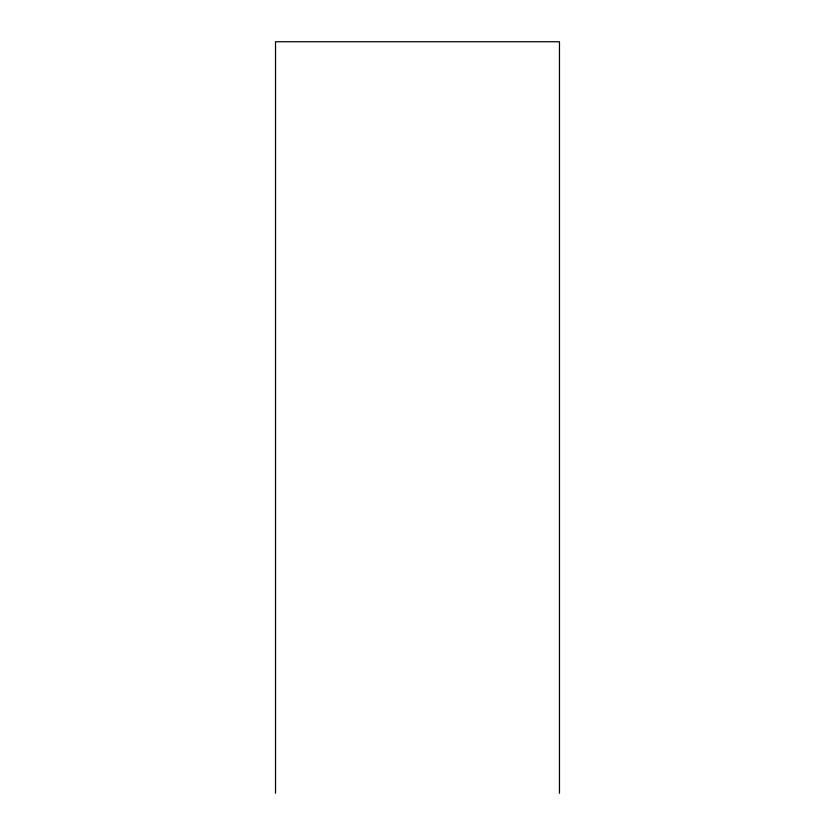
<?xml version="1.0" encoding="UTF-8"?>
<svg xmlns="http://www.w3.org/2000/svg" width="835" height="835" viewBox="0 0 835 835"><rect width="100%" height="100%" fill="white"/><g stroke="black" fill="none" stroke-linecap="round" stroke-linejoin="round"><path stroke-width="1.25" d="M559.471 793.25L559.471 41.75L275.529 41.75L275.529 793.25"/></g></svg>
